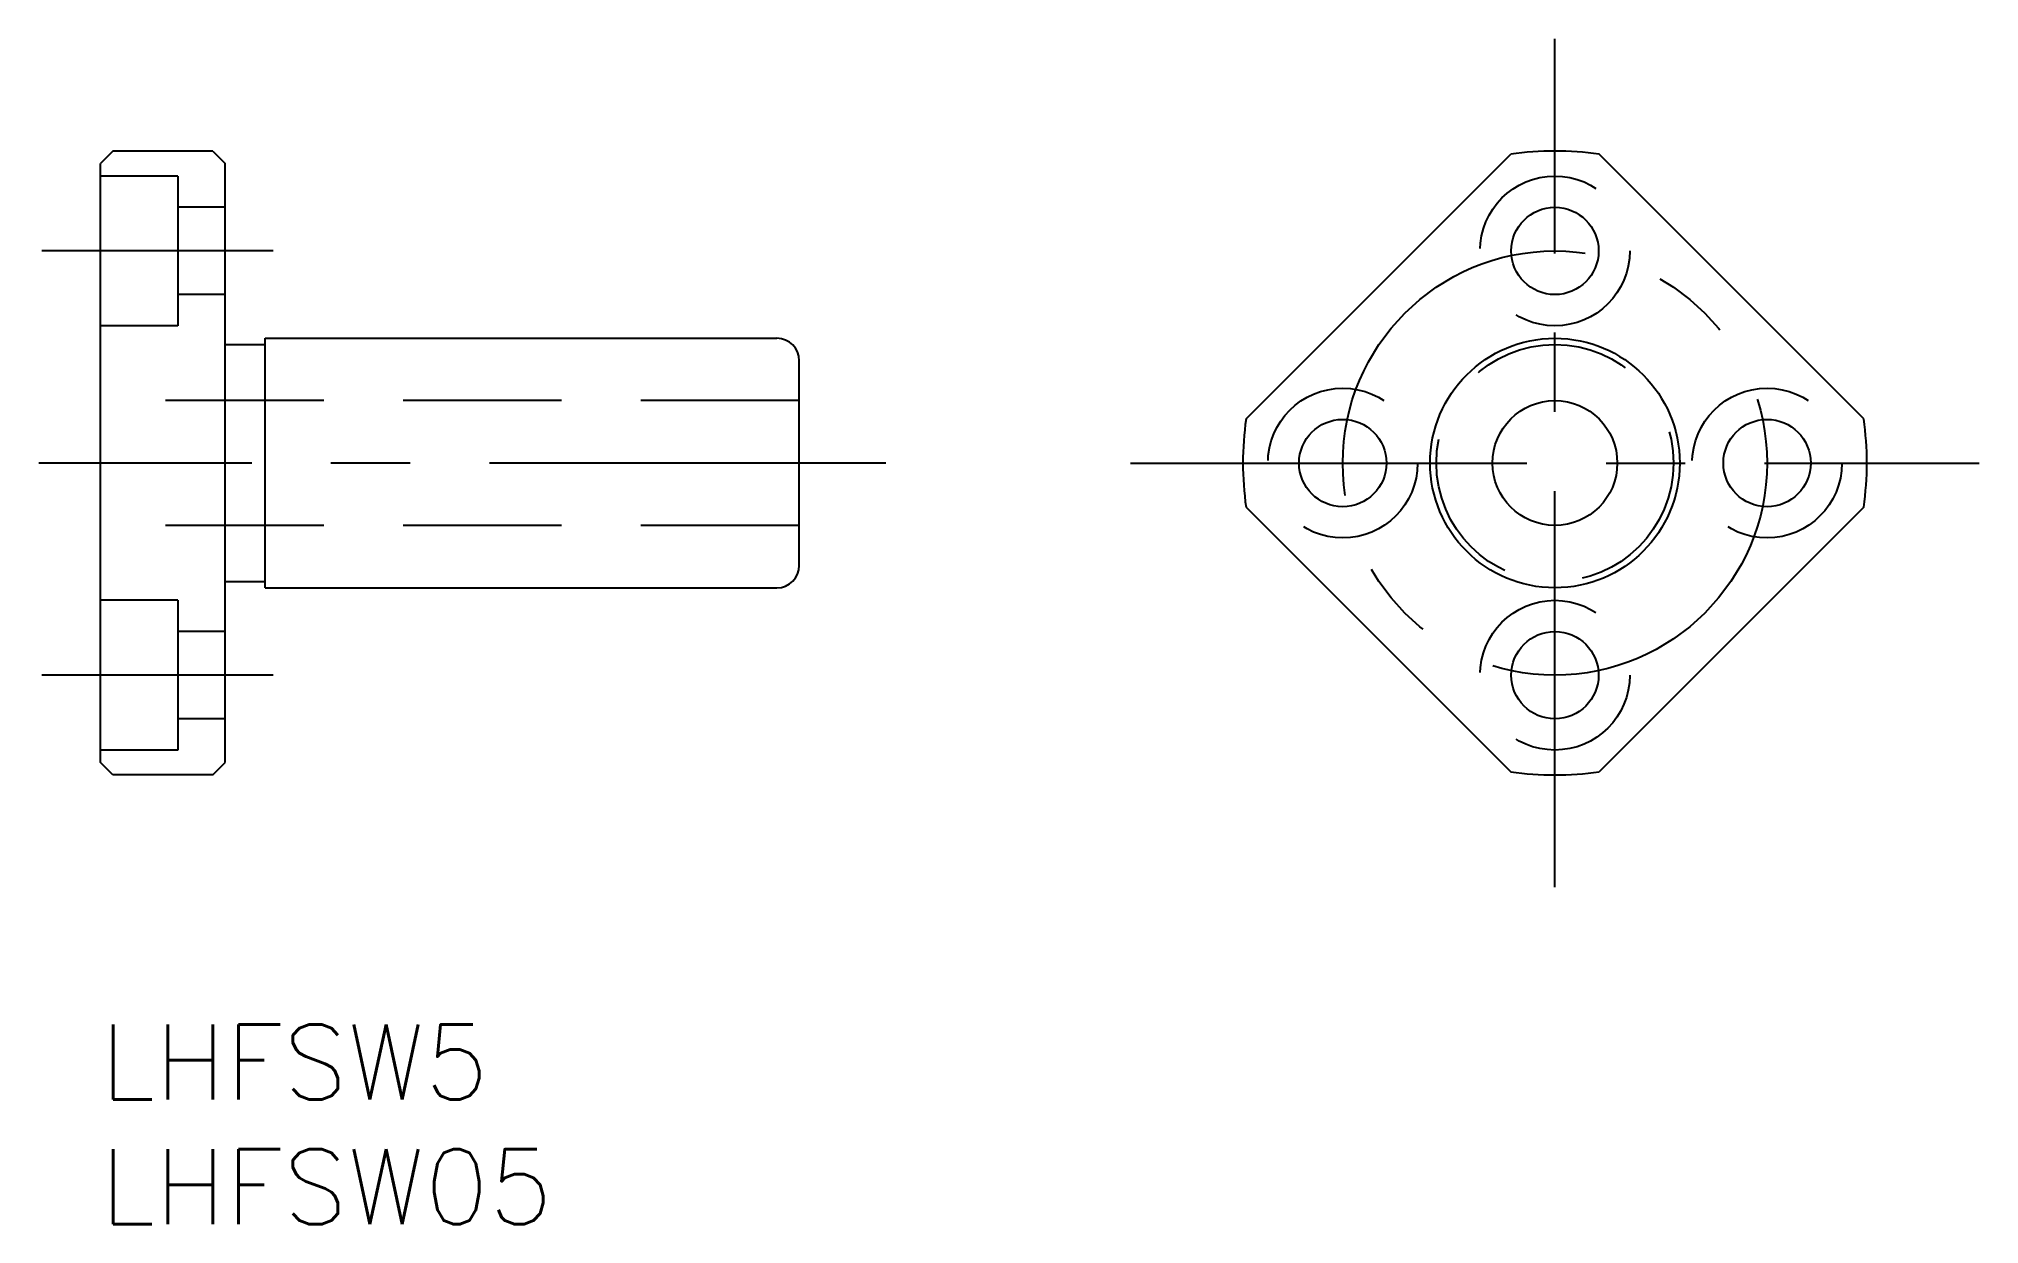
# Model space of a CAD drawing. Extents: x -2.5 to 75.3, y -8 to 39.5.
import ezdxf

# ---------------------------------------------------------------- set-up
doc = ezdxf.new("R2010")
doc.units = 0
doc.header["$LTSCALE"] = 0.5
doc.linetypes.add('CENTER', pattern=[50.8, 31.75, -6.35, 6.35, -6.35])
doc.linetypes.add('DASHED', pattern=[19.05, 12.7, -6.35])
for name, color, linetype in [('MSM_CENTER', 1, 'CENTER'), ('MSM_CONTINUOUS', 7, 'CONTINUOUS'), ('MSM_DASHED', 4, 'DASHED'), ('MSM_PART_NUMBER', 7, 'CONTINUOUS')]:
    doc.layers.add(name, color=color, linetype=linetype)
doc.styles.get("Standard").update_dxf_attribs({"font": 'txt.shx', "height": 1, "bigfont": 'bigfont.shx'})

# ---------------------------------------------------------------- blocks, each defined once
blk = doc.blocks.new('*U26')
at = {"layer": 'MSM_PART_NUMBER'}
blk.add_text('LHFSW5', height=3, dxfattribs=at).set_placement((0, -3))
blk = doc.blocks.new('*U27')
at = {"layer": 'MSM_PART_NUMBER'}
blk.add_text('LHFSW05', height=3, dxfattribs=at).set_placement((0, -8))

msp = doc.modelspace()

# ---------------------------------------------------------------- linework, layer by layer
at = {"layer": 'MSM_CENTER', "color": 1, "linetype": 'CENTER'}
msp.add_line((58.276, 5.5), (58.276, 39.5), dxfattribs=at)
at = {"layer": 'MSM_CENTER'}
for p, q in [((6.92, 31), (-2.347, 31)), ((31.462, 22.5), (-2.47, 22.5)), ((41.276, 22.5), (75.276, 22.5)), ((6.92, 14), (-2.347, 14))]:
    msp.add_line(p, q, dxfattribs=at)
msp.add_circle((58.276, 22.5), 8.5, dxfattribs=at)
at = {"layer": 'MSM_CONTINUOUS'}
for p, q in [((0.5, 35), (0, 34.5)), ((4.5, 35), (0.5, 35)), ((4.5, 35), (5, 34.5)), ((0, 10.5), (0, 34.5)), ((5, 10.5), (5, 34.5)), ((45.901, 24.268), (56.508, 34.874)), ((70.65, 24.268), (60.044, 34.874)), ((5, 27.25), (6.6, 27.25)), ((6.6, 27.5), (27.1, 27.5)), ((6.6, 17.5), (6.6, 27.5)), ((28, 18.4), (28, 26.6)), ((45.901, 20.732), (56.508, 10.126)), ((70.65, 20.732), (60.044, 10.126)), ((5, 17.75), (6.6, 17.75)), ((6.6, 17.5), (27.1, 17.5)), ((0.5, 10), (0, 10.5)), ((4.5, 10), (5, 10.5)), ((4.5, 10), (0.5, 10))]:
    msp.add_line(p, q, dxfattribs=at)
for centre, radius in [((58.276, 31), 1.75), ((58.276, 22.5), 5), ((58.276, 22.5), 2.5), ((49.776, 22.5), 1.75), ((66.776, 22.5), 1.75), ((58.276, 14), 1.75)]:
    msp.add_circle(centre, radius, dxfattribs=at)
for centre, radius, start, end in [((58.276, 22.5), 12.5, 81.8699, 98.1301), ((27.1, 26.6), 0.9, 0, 90), ((58.276, 22.5), 12.5, 171.8699, 188.1301), ((58.276, 22.5), 12.5, 351.8699, 8.1301), ((27.1, 18.4), 0.9, 270, 360), ((58.276, 22.5), 12.5, 261.8699, 278.1301)]:
    msp.add_arc(centre, radius, start, end, dxfattribs=at)
at = {"layer": 'MSM_DASHED'}
for p, q in [((3.1, 34), (0, 34)), ((3.1, 34), (3.1, 28)), ((5, 32.75), (3.1, 32.75)), ((5, 29.25), (3.1, 29.25)), ((3.1, 28), (0, 28)), ((28, 25), (0, 25)), ((28, 20), (0, 20)), ((3.1, 17), (0, 17)), ((3.1, 17), (3.1, 11)), ((5, 15.75), (3.1, 15.75)), ((5, 12.25), (3.1, 12.25)), ((3.1, 11), (0, 11))]:
    msp.add_line(p, q, dxfattribs=at)
for centre, radius in [((58.276, 31), 3), ((58.276, 22.5), 4.75), ((49.776, 22.5), 3), ((66.776, 22.5), 3), ((58.276, 14), 3)]:
    msp.add_circle(centre, radius, dxfattribs=at)

# ---------------------------------------------------------------- block references
at = {"layer": 'MSM_CONTINUOUS'}
for name in ['*U26', '*U27']:
    msp.add_blockref(name, (0, 0), dxfattribs=at)

doc.saveas('drawing.dxf')
